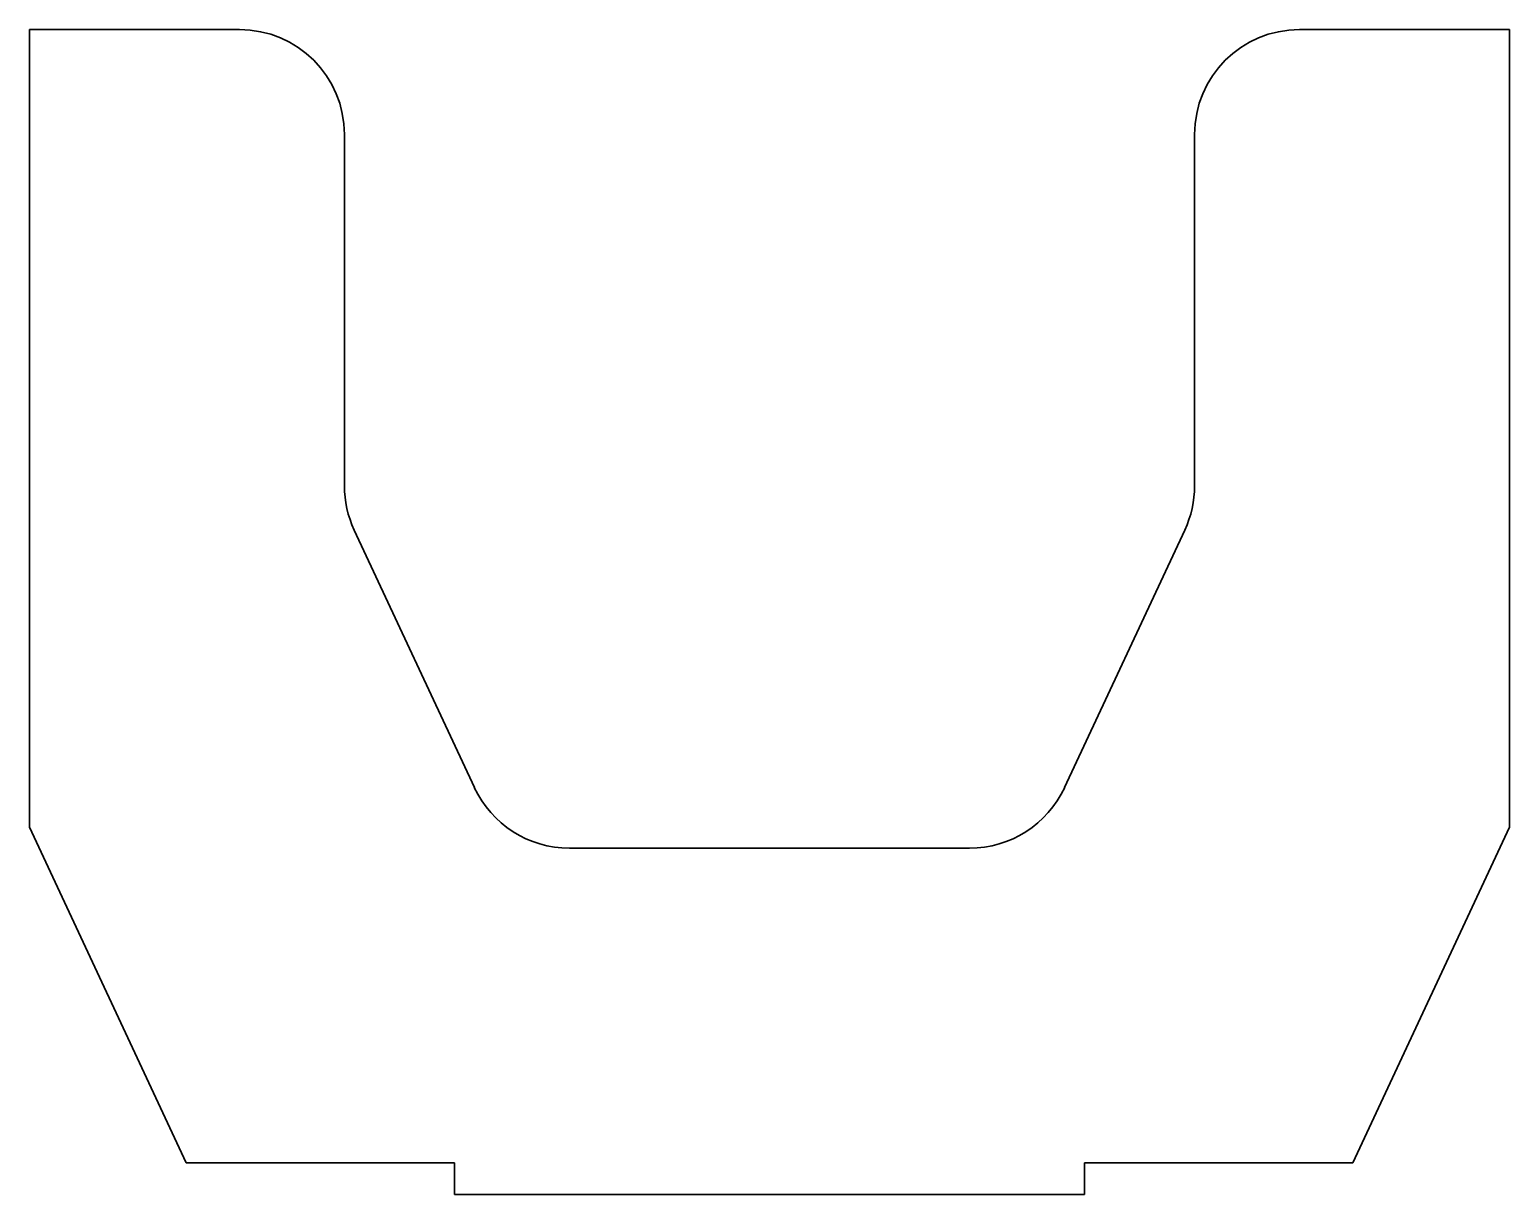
# Model space of a CAD drawing. Header units: millimetres. Extents: x 0 to 70.5, y 0 to 55.5.
import ezdxf

# ---------------------------------------------------------------- set-up
doc = ezdxf.new("R2010")
doc.units = ezdxf.units.MM
doc.layers.add('SIMUMAK Visible (ISO)', color=7, linetype='Continuous', lineweight=35)

# ---------------------------------------------------------------- blocks, each defined once
blk = doc.blocks.new('SIL-026-CRGD-01_Chapas_5_SIL-026-CRGD-01')
at = {"layer": 'SIMUMAK Visible (ISO)'}
for p, q in [((-35.25, -10.25), (-35.25, 27.75)), ((-35.25, 27.75), (-25.25, 27.75)), ((25.25, 27.75), (35.25, 27.75)), ((35.25, 27.75), (35.25, -10.25)), ((-20.25, 22.75), (-20.25, 6.015)), ((20.25, 6.015), (20.25, 22.75)), ((-19.782, 3.902), (-14.062, -8.363)), ((14.062, -8.363), (19.782, 3.902)), ((-27.789, -26.25), (-35.25, -10.25)), ((35.25, -10.25), (27.789, -26.25)), ((-9.531, -11.25), (9.531, -11.25)), ((-15, -26.25), (-27.789, -26.25)), ((-15, -26.25), (-15, -27.75)), ((27.789, -26.25), (15, -26.25)), ((15, -27.75), (15, -26.25)), ((-15, -27.75), (15, -27.75))]:
    blk.add_line(p, q, dxfattribs=at)
at = {"layer": 'SIMUMAK Visible (ISO)', "extrusion": (0, 0, -1)}
for centre, start, end in [((25.25, 22.75), 90, 180), ((-25.25, 22.75), 0, 90)]:
    blk.add_arc(centre, 5, start, end, dxfattribs=at)
at = {"layer": 'SIMUMAK Visible (ISO)'}
for centre, start, end in [((-15.25, 6.015), 180, 205), ((15.25, 6.015), 335, 360), ((-9.531, -6.25), 205, 270), ((9.531, -6.25), 270, 335)]:
    blk.add_arc(centre, 5, start, end, dxfattribs=at)

msp = doc.modelspace()

# ---------------------------------------------------------------- block references
msp.add_blockref('SIL-026-CRGD-01_Chapas_5_SIL-026-CRGD-01', (35.25, 27.75))

doc.saveas('drawing.dxf')
